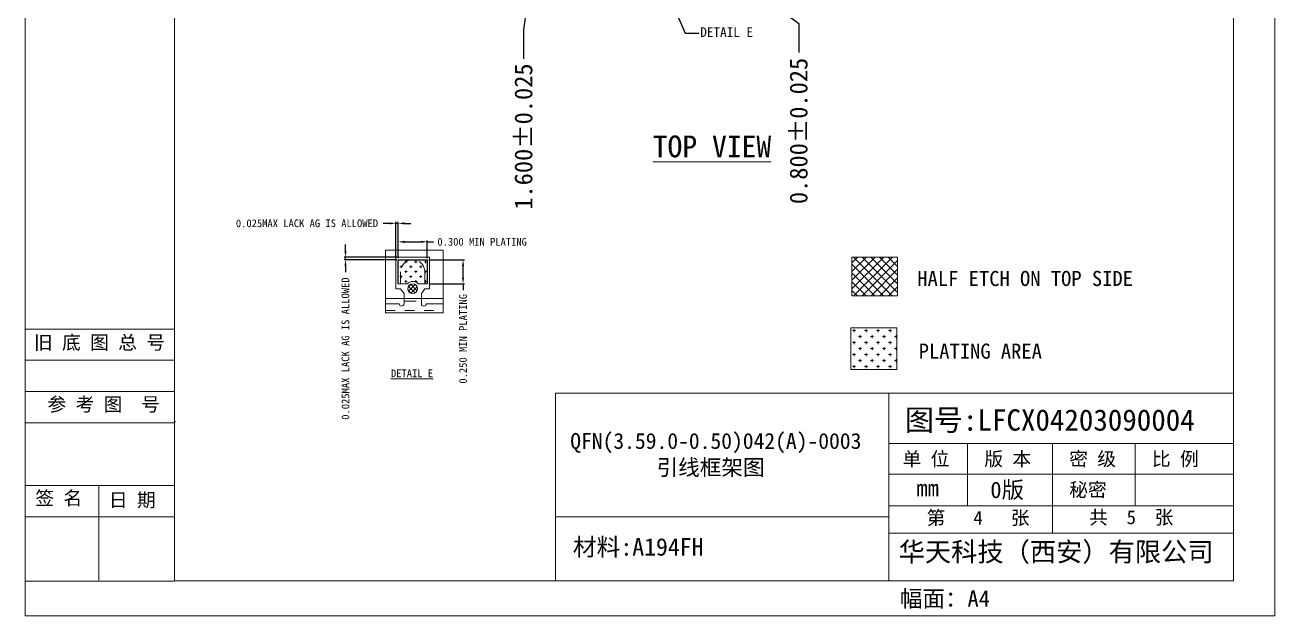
# Model space of a CAD drawing. Header units: millimetres. Extents: x 4471 to 10624, y 832 to 10725.
# Drawn here: x 4733.5 to 4746.42, y 1744.56 to 1750.66 of the extents above; entities that cross this region are included whole.
import ezdxf
from ezdxf import colors
from ezdxf.entities.mleader import LeaderData, LeaderLine
from ezdxf.enums import TextEntityAlignment as Align
from ezdxf.math import Vec2, Vec3

# ---------------------------------------------------------------- set-up
doc = ezdxf.new("R2010")
doc.units = ezdxf.units.MM
doc.linetypes.add('HIDDEN', pattern=[0.375, 0.25, -0.125])
for name, color, linetype in [('1', 7, 'Continuous'), ('1D', 4, 'Continuous'), ('BOT', 4, 'Continuous'), ('HALF ETCH ON TOP SIDE', 6, 'Continuous'), ('PKG', 2, 'Continuous'), ('PLATING', 3, 'Continuous'), ('图层1实体', 7, 'Continuous'), ('标注', 6, 'Continuous')]:
    doc.layers.add(name, color=color, linetype=linetype)
doc.layers.add('DIM', color=4, linetype='Continuous', lineweight=18)
doc.styles.get("Standard").update_dxf_attribs({"font": 'SimSun.ttf'})
doc.styles.add('宋体', font='SimSun.ttf')
doc.dimstyles.new('ISO-25', dxfattribs={"dimtxt": 0.1, "dimasz": 0.08, "dimexe": 0.015, "dimexo": 0.015, "dimgap": 0.02, "dimtad": 0, "dimzin": 1, "dimdsep": 46, "dimtxsty": 'Standard', "dimcen": 0.1, "dimadec": 0, "dimazin": 0, "dimtfac": 1, "dimtmove": 0, "dimatfit": 3, "dimfxl": 1, "dimarcsym": 0})

# ---------------------------------------------------------------- blocks, each defined once
blk = doc.blocks.new('*D118')
at = {"layer": 'Defpoints', "color": 0, "transparency": 16777216}
for p in [(4740.294, 1755.634), (4738.694, 1751.459), (4738.652, 1750.311)]:
    blk.add_point(p, dxfattribs=at)
at = {"layer": 'DIM', "color": 0, "lineweight": -2, "transparency": 16777216}
for p, q in [((4738.694, 1751.439), (4738.694, 1750.911)), ((4738.694, 1750.911), (4738.652, 1750.611)), ((4738.652, 1750.611), (4738.652, 1750.311))]:
    blk.add_line(p, q, dxfattribs=at)
at = {"layer": 'DIM', "color": 0, "lineweight": 9, "transparency": 16777216, "insert": (4738.652, 1749.51), "char_height": 0.185, "attachment_point": 5, "rotation": 90}
blk.add_mtext('1.600%%p0.025', dxfattribs=at)
blk = doc.blocks.new('*D119')
at = {"layer": 'Defpoints', "color": 0, "transparency": 16777216}
for p in [(4737.332, 1748.614), (4737.332, 1748.239), (4737.357, 1748.239)]:
    blk.add_point(p, dxfattribs=at)
at = {"layer": 'DIM', "color": 0, "lineweight": -2, "transparency": 16777216}
for p, q in [((4737.267, 1748.614), (4737.202, 1748.614)), ((4737.332, 1748.254), (4737.332, 1748.629)), ((4737.357, 1748.614), (4737.332, 1748.614)), ((4737.357, 1748.254), (4737.357, 1748.629)), ((4737.422, 1748.614), (4737.487, 1748.614))]:
    blk.add_line(p, q, dxfattribs=at)
at = {"layer": 'DIM', "color": 0, "transparency": 16777216}
for points in [[(4737.267, 1748.603), (4737.267, 1748.625), (4737.332, 1748.614)], [(4737.422, 1748.625), (4737.422, 1748.603), (4737.357, 1748.614)]]:
    blk.add_solid(points, dxfattribs=at)
at = {"layer": 'DIM', "color": 0, "lineweight": 9, "transparency": 16777216, "insert": (4736.414, 1748.614), "char_height": 0.08, "attachment_point": 5}
blk.add_mtext('0.025MAX LACK AG IS ALLOWED{}{{\\H0.7x;}{}}', dxfattribs=at)
blk = doc.blocks.new('*D120')
at = {"layer": 'Defpoints', "color": 0, "transparency": 16777216}
for p in [(4736.812, 1748.264), (4737.357, 1748.264), (4737.357, 1748.239)]:
    blk.add_point(p, dxfattribs=at)
at = {"layer": 'DIM', "color": 0, "lineweight": -2, "transparency": 16777216}
for p, q in [((4736.812, 1748.329), (4736.812, 1748.394)), ((4737.342, 1748.264), (4736.797, 1748.264)), ((4737.342, 1748.239), (4736.797, 1748.239)), ((4736.812, 1748.239), (4736.812, 1748.264)), ((4736.812, 1748.174), (4736.812, 1748.109))]:
    blk.add_line(p, q, dxfattribs=at)
at = {"layer": 'DIM', "color": 0, "transparency": 16777216}
for points in [[(4736.801, 1748.329), (4736.823, 1748.329), (4736.812, 1748.264)], [(4736.823, 1748.174), (4736.801, 1748.174), (4736.812, 1748.239)]]:
    blk.add_solid(points, dxfattribs=at)
at = {"layer": 'DIM', "color": 0, "lineweight": 9, "transparency": 16777216, "insert": (4736.812, 1747.321), "char_height": 0.08, "attachment_point": 5, "rotation": 90}
blk.add_mtext('0.025MAX LACK AG IS ALLOWED', dxfattribs=at)
blk = doc.blocks.new('*D125')
at = {"layer": 'Defpoints', "color": 0, "transparency": 16777216}
for p in [(4737.657, 1748.423), (4737.357, 1748.239), (4737.657, 1748.239)]:
    blk.add_point(p, dxfattribs=at)
at = {"layer": 'DIM', "color": 0, "lineweight": -2, "transparency": 16777216}
for p, q in [((4737.357, 1748.254), (4737.357, 1748.438)), ((4737.422, 1748.423), (4737.592, 1748.423)), ((4737.657, 1748.254), (4737.657, 1748.438)), ((4737.657, 1748.423), (4737.722, 1748.423))]:
    blk.add_line(p, q, dxfattribs=at)
at = {"layer": 'DIM', "color": 0, "transparency": 16777216}
for points in [[(4737.422, 1748.434), (4737.422, 1748.412), (4737.357, 1748.423)], [(4737.592, 1748.412), (4737.592, 1748.434), (4737.657, 1748.423)]]:
    blk.add_solid(points, dxfattribs=at)
at = {"layer": 'DIM', "color": 0, "lineweight": 9, "transparency": 16777216, "insert": (4738.224, 1748.423), "char_height": 0.08, "attachment_point": 5}
blk.add_mtext('0.300 MIN PLATING ', dxfattribs=at)
blk = doc.blocks.new('*D126')
at = {"layer": 'Defpoints', "color": 0, "transparency": 16777216}
for p in [(4737.657, 1748.239), (4738.027, 1748.239), (4737.657, 1747.989)]:
    blk.add_point(p, dxfattribs=at)
at = {"layer": 'DIM', "color": 0, "lineweight": -2, "transparency": 16777216}
for p, q in [((4737.672, 1748.239), (4738.042, 1748.239)), ((4738.027, 1748.054), (4738.027, 1748.174)), ((4737.672, 1747.989), (4738.042, 1747.989)), ((4738.027, 1747.989), (4738.027, 1747.924))]:
    blk.add_line(p, q, dxfattribs=at)
at = {"layer": 'DIM', "color": 0, "transparency": 16777216}
for points in [[(4738.038, 1748.174), (4738.016, 1748.174), (4738.027, 1748.239)], [(4738.016, 1748.054), (4738.038, 1748.054), (4738.027, 1747.989)]]:
    blk.add_solid(points, dxfattribs=at)
at = {"layer": 'DIM', "color": 0, "lineweight": 9, "transparency": 16777216, "insert": (4738.027, 1747.422), "char_height": 0.08, "attachment_point": 5, "rotation": 90}
blk.add_mtext('0.250 MIN PLATING', dxfattribs=at)
blk = doc.blocks.new('*D146')
at = {"layer": 'Defpoints', "color": 0, "transparency": 16777216}
for p in [(4740.294, 1755.634), (4741.094, 1753.351), (4741.495, 1750.377)]:
    blk.add_point(p, dxfattribs=at)
at = {"layer": 'DIM', "color": 0, "lineweight": -2, "transparency": 16777216}
for p, q in [((4741.094, 1753.331), (4741.094, 1750.977)), ((4741.094, 1750.977), (4741.495, 1750.677)), ((4741.495, 1750.677), (4741.495, 1750.377))]:
    blk.add_line(p, q, dxfattribs=at)
at = {"layer": 'DIM', "color": 0, "lineweight": 9, "transparency": 16777216, "insert": (4741.495, 1749.568), "char_height": 0.185, "attachment_point": 5, "rotation": 90}
blk.add_mtext('0.800%%p0.025', dxfattribs=at)

msp = doc.modelspace()

# ---------------------------------------------------------------- hatches: boundary and pattern name
at = {"layer": 'HALF ETCH ON TOP SIDE', "linetype": 'ByBlock', "lineweight": 0, "ltscale": 100}
h = msp.add_hatch(dxfattribs=at)
h.set_pattern_fill('ANSI37', color=256, scale=0.02)
h.set_pattern_definition([(45, (4739.747044, 1759.28987), (-0.04490128, 0.04490128), []), (135, (4739.747044, 1759.28987), (-0.04490128, -0.04490128), [])])
h.paths.add_polyline_path([(4742.5164, 1748.2664), (4742.0449, 1748.2664), (4742.0449, 1747.8656), (4742.5164, 1747.8656)])
at = {"layer": 'HALF ETCH ON TOP SIDE', "linetype": 'ByBlock', "lineweight": 0}
h = msp.add_hatch(dxfattribs=at)
h.set_pattern_fill('ANSI37', color=256, scale=0.01)
h.set_pattern_definition([(45, (4708.638344, 1756.49192), (-0.02245064, 0.02245064), []), (135, (4708.638344, 1756.49192), (-0.02245064, -0.02245064), [])])
h.paths.add_polyline_path([(4737.5568, 1747.9391, 1), (4737.4568, 1747.9391, 1)])
at = {"layer": 'PLATING', "lineweight": 0}
h = msp.add_hatch(dxfattribs=at)
h.set_pattern_fill('CROSS', color=3, scale=0.008, angle=180, style=0)
h.set_pattern_definition([(180, (4740.294223, 1755.633767), (-0.0508, -0.0508), [0.0254, -0.0762]), (270, (4740.281523, 1755.646467), (0.0508, -0.0508), [0.0254, -0.0762])])
h.paths.add_polyline_path([(4737.4509, 1747.9891, -0.4472136), (4737.5627, 1747.9891), (4737.6318, 1747.9891), (4737.6318, 1748.1141, 0.4142136), (4737.5068, 1748.2391, 0.4142136), (4737.3818, 1748.1141), (4737.3818, 1747.9891)])
h.paths.add_polyline_path([(4737.3568, 1747.9891), (4737.3568, 1748.2391), (4737.5068, 1748.2391, 0.4142136), (4737.3818, 1748.1141), (4737.3818, 1747.9891)])
h.paths.add_polyline_path([(4737.6318, 1748.1141), (4737.6318, 1747.9891), (4737.6568, 1747.9891), (4737.6568, 1748.2391), (4737.5068, 1748.2391, -0.4142136)])
at = {"layer": 'PLATING', "lineweight": 9}
h = msp.add_hatch(dxfattribs=at)
h.set_pattern_fill('CROSS', color=3, scale=0.00975)
h.set_pattern_definition([(0, (581.90401, 40.207795), (0.0619125, 0.0619125), [0.03095625, -0.09286875]), (90, (581.91949, 40.19232), (-0.0619125, 0.0619125), [0.03095625, -0.09286875])])
h.paths.add_polyline_path([(4742.5099, 1747.5356), (4742.0343, 1747.5356), (4742.0343, 1747.1061), (4742.5099, 1747.1061)])

# ---------------------------------------------------------------- linework, layer by layer
at = {"lineweight": 0}
for p, q in [((4737.3318, 1747.9391, -0.2014), (4737.3318, 1748.2641, -0.2014)), ((4737.3318, 1748.2641, -0.2014), (4737.6818, 1748.2641, -0.2014)), ((4737.6818, 1748.2641, -0.2014), (4737.6818, 1747.9391, -0.2014)), ((4737.3818, 1747.9391, -0.2014), (4737.3318, 1747.9391, -0.2014)), ((4737.4168, 1747.8891, -0.2014), (4737.3818, 1747.9391, -0.2014)), ((4737.4168, 1747.7841, -0.2014), (4737.4168, 1747.8891, -0.2014)), ((4737.6318, 1747.9391, -0.2014), (4737.5968, 1747.8891, -0.2014)), ((4737.5968, 1747.8891, -0.2014), (4737.5968, 1747.7841, -0.2014)), ((4737.6818, 1747.9391, -0.2014), (4737.6318, 1747.9391, -0.2014))]:
    msp.add_line(p, q, dxfattribs=at)
at = {"lineweight": 0, "elevation": -0.2014}
for points in [[(4737.2249, 1747.7841), (4737.3668, 1747.7841)], [(4737.6468, 1747.7841), (4737.8207, 1747.7841)]]:
    msp.add_lwpolyline(points, dxfattribs=at)
at = {"linetype": 'ByBlock', "lineweight": 0}
msp.add_circle((4737.5068, 1747.9391, -0.2014), 0.05, dxfattribs=at)
at = {"lineweight": 0}
for centre in [(4737.3918, 1747.7841, -0.2014), (4737.6218, 1747.7841, -0.2014)]:
    msp.add_arc(centre, 0.025, 180, 360, dxfattribs=at)
at = {"layer": '1', "color": 7, "lineweight": 9}
for p, q in [((4742.0449, 1748.2664, -0.2014), (4742.0449, 1747.8656, -0.2014)), ((4742.5164, 1748.2664, -0.2014), (4742.0449, 1748.2664, -0.2014)), ((4742.5164, 1747.8656, -0.2014), (4742.5164, 1748.2664, -0.2014)), ((4742.0449, 1747.8656, -0.2014), (4742.5164, 1747.8656, -0.2014))]:
    msp.add_line(p, q, dxfattribs=at)
at = {"layer": '1', "color": 0, "lineweight": 9, "elevation": 0.0817}
msp.add_lwpolyline([(4742.0343, 1747.1061), (4742.5099, 1747.1061), (4742.5099, 1747.5356), (4742.0343, 1747.5356)], close=True, dxfattribs=at)
at = {"layer": '1D', "color": 4, "linetype": 'HIDDEN', "lineweight": 9, "ltscale": 0.2}
msp.add_line((4737.2249, 1747.7141, -0.2014), (4737.8207, 1747.7141, -0.2014), dxfattribs=at)
at = {"layer": 'BOT', "color": 4, "linetype": 'HIDDEN', "lineweight": 0, "ltscale": 0.5}
for p, q in [((4737.3818, 1748.1141, -0.2014), (4737.3818, 1747.9391, -0.2014)), ((4737.6318, 1748.1141, -0.2014), (4737.6318, 1747.9391, -0.2014))]:
    msp.add_line(p, q, dxfattribs=at)
at = {"layer": 'BOT', "color": 4, "linetype": 'HIDDEN', "lineweight": 0, "ltscale": 0.5, "elevation": -0.2014}
msp.add_lwpolyline([(4737.4168, 1747.8091), (4737.5968, 1747.8091)], dxfattribs=at)
msp.add_lwpolyline([(4737.4168, 1747.8091), (4737.5968, 1747.8091)], dxfattribs=at)
at = {"layer": 'BOT', "color": 4, "linetype": 'HIDDEN', "lineweight": 0, "ltscale": 0.5}
msp.add_arc((4737.5068, 1748.1141, -0.2014), 0.125, 360, 180, dxfattribs=at)
at = {"layer": 'DIM', "color": 2, "lineweight": 9, "ltscale": 0.1}
for p, q in [((4737.2249, 1747.6911, -0.283), (4737.2249, 1748.3386, -0.283)), ((4737.2249, 1748.3386, -0.283), (4737.8207, 1748.3361, -0.283)), ((4737.8207, 1748.3361, -0.283), (4737.8207, 1747.6886, -0.283)), ((4737.8207, 1747.6886, -0.283), (4737.2249, 1747.6911, -0.283))]:
    msp.add_line(p, q, dxfattribs=at)
at = {"layer": 'PKG', "linetype": 'Continuous', "lineweight": 9, "elevation": -0.2014}
msp.add_lwpolyline([(4737.8207, 1747.8391), (4737.2249, 1747.8391)], dxfattribs=at)
at = {"layer": 'PLATING'}
for p, q in [((4737.3568, 1748.2391, -0.2014), (4737.6568, 1748.2391, -0.2014)), ((4737.3568, 1747.9891, -0.2014), (4737.3568, 1748.2391, -0.2014)), ((4737.6568, 1748.2391, -0.2014), (4737.6568, 1747.9891, -0.2014))]:
    msp.add_line(p, q, dxfattribs=at)
at = {"layer": 'PLATING', "lineweight": 0}
for p, q in [((4737.4509, 1747.9891, -0.2014), (4737.3568, 1747.9891, -0.2014)), ((4737.6568, 1747.9891, -0.2014), (4737.5627, 1747.9891, -0.2014))]:
    msp.add_line(p, q, dxfattribs=at)
msp.add_arc((4737.5068, 1747.9391, -0.2014), 0.075, 41.81031, 138.18969, dxfattribs=at)
at = {"layer": '图层1实体', "color": 7, "lineweight": 9}
for p, q in [((4735.044, 1747.5233, 0.1033), (4733.5004, 1747.5233, 0.1033)), ((4735.044, 1747.2001, 0.1033), (4733.5004, 1747.2001, 0.1033)), ((4735.044, 1746.8768, 0.1033), (4733.5004, 1746.8768, 0.1033)), ((4738.9807, 1746.8605, 0.1033), (4745.9867, 1746.8605, 0.1033)), ((4738.9807, 1744.9221, 0.1033), (4738.9807, 1746.8605, 0.1033)), ((4742.4251, 1746.8605, 0.1033), (4742.4251, 1744.9221, 0.1033)), ((4735.044, 1746.5536, 0.1033), (4733.5004, 1746.5536, 0.1033)), ((4735.052, 1746.5705, 0.1033), (4735.052, 1746.5609, 0.1033)), ((4742.4251, 1746.3418, 0.1033), (4745.9867, 1746.3418, 0.1033)), ((4743.2399, 1746.3353, 0.1033), (4743.2399, 1745.6977, 0.1033)), ((4744.117, 1746.3353, 0.1033), (4744.117, 1745.414, 0.1033)), ((4744.9714, 1746.3353, 0.1033), (4744.9714, 1745.6977, 0.1033)), ((4733.5004, 1745.9078, 0.1033), (4735.044, 1745.9071, 0.1033)), ((4734.2638, 1745.9078, 0.1033), (4734.2638, 1744.9287, 0.1033)), ((4742.4251, 1746.0248, 0.1033), (4745.9867, 1746.0248, 0.1033)), ((4734.2638, 1744.9287, 0.1033), (4734.2638, 1745.8982, 0.1033)), ((4742.4251, 1745.6977, 0.1033), (4745.9867, 1745.6977, 0.1033)), ((4735.044, 1745.5832, 0.1033), (4733.5004, 1745.5832, 0.1033)), ((4742.4251, 1745.5832, 0.1033), (4738.9807, 1745.5832, 0.1033)), ((4742.4251, 1745.414, 0.1033), (4745.9867, 1745.414, 0.1033)), ((4735.043, 1744.921, 0.1033), (4733.5048, 1744.921, 0.1033))]:
    msp.add_line(p, q, dxfattribs=at)
at = {"layer": '图层1实体', "color": 7, "lineweight": 9, "elevation": 0.1033}
for points in [[(4733.5004, 1762.4967), (4746.4167, 1762.4967), (4746.4167, 1744.5606), (4733.5004, 1744.5606)], [(4735.044, 1762.133), (4745.9867, 1762.133), (4745.9867, 1744.9221), (4735.044, 1744.9221)]]:
    msp.add_lwpolyline(points, close=True, dxfattribs=at)

# ---------------------------------------------------------------- texts
at = {"layer": 'DIM', "lineweight": 9}
for s, p in [('HALF ETCH ON TOP SIDE', (4744.949, 1748.045, -0.2014)), (' PLATING AREA', (4744.0084, 1747.2948, 0.0817))]:
    msp.add_text(s, height=0.155973, dxfattribs=at).set_placement(p, align=Align.MIDDLE_RIGHT)
msp.add_text('%%UDETAIL E', height=0.08, dxfattribs=at).set_placement((4737.2821, 1747.0253))
at = {"layer": 'DIM', "lineweight": 9, "insert": (4740.599, 1749.4065, 0.1173), "char_height": 0.225, "attachment_point": 5}
msp.add_mtext('{\\LTOP VIEW}', dxfattribs=at)
at = {"layer": '图层1实体', "color": 7, "lineweight": 9, "style": '宋体'}
for s, height, p in [('图号:LFCX04203090004', 0.22, (4742.5927, 1746.4739, 0.0354)), ('单 位', 0.14204, (4742.5679, 1746.1114, 0.1033)), ('版 本', 0.14204, (4743.4132, 1746.1114, 0.1033)), ('密 级', 0.14204, (4744.2904, 1746.1114, 0.1033)), ('比 例', 0.14204, (4745.1447, 1746.1114, 0.1033)), ('mm', 0.17045, (4742.7114, 1745.7966, 0.1033)), ('0版', 0.17045, (4743.4752, 1745.7774, 0.1033)), ('秘密', 0.14204, (4744.2904, 1745.7926, 0.1033)), ('幅面：A4', 0.17045, (4742.5418, 1744.6553, 0.1033))]:
    msp.add_text(s, height=height, dxfattribs=at).set_placement(p)
at = {"layer": '图层1实体', "color": 7, "lineweight": 9, "attachment_point": 1, "style": '宋体'}
for s, insert, char_height in [('{\\fSimSun|b0|i0|c134|p2;旧 底 图 总 号}', (4733.5925, 1747.4552, 0.1033), 0.142045), ('{\\fSimSun|b0|i0|c134|p2;参 考 图  号}', (4733.7322, 1746.8169, 0.1033), 0.142045), ('{\\fSimSun|b0|i0|c134|p2; 签 名}', (4733.5102, 1745.8485, 0.1033), 0.142045), ('{\\fSimSun|b0|i0|c134|p2; 日 期}', (4734.2695, 1745.8293, 0.1033), 0.142045), ('{\\fSimSun|b0|i0|c134|p2;第   4   张}', (4742.8165, 1745.6456, 0.1033), 0.142045), ('{\\fSimSun|b0|i0|c134|p2;共  5  张}', (4744.4965, 1745.6505, 0.1033), 0.142045), ('材料:A194FH', (4739.161, 1745.364, 0.1097), 0.18029), ('{\\fSimSun|b0|i0|c134|p2;华天科技（西安）有限公司}', (4742.5277, 1745.3227, 0.1033), 0.198862)]:
    msp.add_mtext(s, dxfattribs=dict(at, insert=insert, char_height=char_height))
at = {"layer": '图层1实体', "color": 7, "lineweight": 9, "insert": (4739.1345, 1746.4494, 0.0263), "char_height": 0.1638, "width": 4.647864, "attachment_point": 1, "style": '宋体'}
msp.add_mtext('{\\C256;QFN(3.59.0-0.50)042(A)-0003\\P        引线框架图}', dxfattribs=at)

# ---------------------------------------------------------------- dimensions: what is measured, and where the dimension line sits
at = {"layer": 'DIM', "color": 1, "lineweight": 9}
for feature_location, offset, picture, middle in [((4738.6938, 1751.4588, 0.0817), (-0.0415, -1.1482), '*D118', (4738.6522, 1749.5101, 0.0817)), ((4741.0942, 1753.3513, 0.0817), (0.4004, -2.9738), '*D146', (4741.4946, 1749.5682, 0.0817))]:
    dim = msp.add_ordinate_dim(feature_location=feature_location, offset=offset, dtype=1, origin=(4740.2942, 1755.6338, 0.0817), dimstyle='ISO-25', override={"dimtxt": 0.185, "dimasz": 0.15, "dimexo": 0.02, "dimgap": 0.03, "dimdec": 3, "dimzin": 0, "dimtol": 1, "dimtp": 0.025, "dimtm": 0.025, "dimtdec": 3, "dimtzin": 0}, dxfattribs=at)
    dim.commit()
    dim.dimension.update_dxf_attribs({"geometry": picture, "text_midpoint": middle})
at = {"layer": 'DIM', "lineweight": 9}
dim = msp.add_linear_dim(base=(4737.3318, 1748.6139, -0.2014), p1=(4737.3568, 1748.2391, -0.1197), p2=(4737.3318, 1748.2391, -0.1197), text='<>MAX LACK AG IS ALLOWED{}{{\\H0.7x;}{}}', dimstyle='ISO-25', override={"dimtxt": 0.08, "dimasz": 0.065, "dimdec": 3}, dxfattribs=at)
dim.commit()
dim.dimension.update_dxf_attribs({"geometry": '*D119', "text_midpoint": (4736.4142, 1748.6139, -0.2014), "dimtype": 160})
dim = msp.add_linear_dim(base=(4737.6568, 1748.4227, -0.2014), p1=(4737.3568, 1748.2391, -0.2014), p2=(4737.6568, 1748.2391, -0.1197), text='<> MIN PLATING ', dimstyle='ISO-25', override={"dimtxt": 0.08, "dimasz": 0.065, "dimdec": 3}, dxfattribs=at)
dim.commit()
dim.dimension.update_dxf_attribs({"geometry": '*D125', "text_midpoint": (4738.2243, 1748.4227, -0.2014)})
for base, p1, p2, text, override, picture, middle in [((4736.8123, 1748.2641, -0.2014), (4737.3568, 1748.2391, -0.2014), (4737.3568, 1748.2641, -0.2014), '<>MAX LACK AG IS ALLOWED', {"dimtxt": 0.08, "dimasz": 0.065, "dimdec": 3, "dimtxsty": 'Standard'}, '*D120', (4736.8123, 1747.3215, -0.2014)), ((4738.027, 1748.2391, -0.2014), (4737.6568, 1747.9891, -0.2014), (4737.6568, 1748.2391, -0.2014), '<> MIN PLATING', {"dimtxt": 0.08, "dimasz": 0.065, "dimdec": 3}, '*D126', (4738.027, 1747.4216, -0.2014))]:
    dim = msp.add_linear_dim(base=base, p1=p1, p2=p2, angle=90, text=text, dimstyle='ISO-25', override=override, dxfattribs=at)
    dim.commit()
    dim.dimension.update_dxf_attribs({"geometry": picture, "text_midpoint": middle, "dimtype": 160})

# ---------------------------------------------------------------- leaders
at = {"layer": '标注', "color": 2, "linetype": 'ByBlock', "lineweight": 9}
ml = msp.add_multileader_mtext('Standard', dxfattribs=at)
ml.set_content('DETAIL E', color=2)
ml.set_leader_properties()
ml.build(insert=Vec2(0, 0))
ml.multileader.update_dxf_attribs({"text_right_attachment_type": 6, "text_top_attachment_type": 0, "text_bottom_attachment_type": 0, "dogleg_length": 0.01, "arrow_head_size": 0.1})
ctx = ml.context
ctx.base_point, ctx.char_height, ctx.arrow_head_size, ctx.landing_gap_size, ctx.plane_origin = Vec3(4740.4684, 1750.5789), 0.1, 0.1, 0.01, Vec3(4738.7719, 1750.8558)
ctx.right_attachment, ctx.attachment_type = 6, 2
notes = []
notes.append((ctx, [(0, (1, 1, 0), (4740.323, 1750.5789), (1, 0), 0.1453, [(0, [(4740.1449, 1750.9841)], 256, [])])]))
ctx.mtext.insert, ctx.mtext.flow_direction = Vec3(4740.4784, 1750.6389), 5
for ctx, leaders in notes:
    for number, flags, end, landing, length, lines in leaders:
        leader = LeaderData()
        leader.index, (leader.has_last_leader_line, leader.has_dogleg_vector, leader.attachment_direction) = number, flags
        leader.last_leader_point, leader.dogleg_vector, leader.dogleg_length = Vec3(end), Vec3(landing), length
        for number, points, colour, breaks in lines:
            line = LeaderLine()
            line.index, line.vertices, line.color, line.breaks = number, Vec3.list(points), colors.encode_raw_color(colour), breaks
            leader.lines.append(line)
        ctx.leaders.append(leader)

doc.saveas('drawing.dxf')
